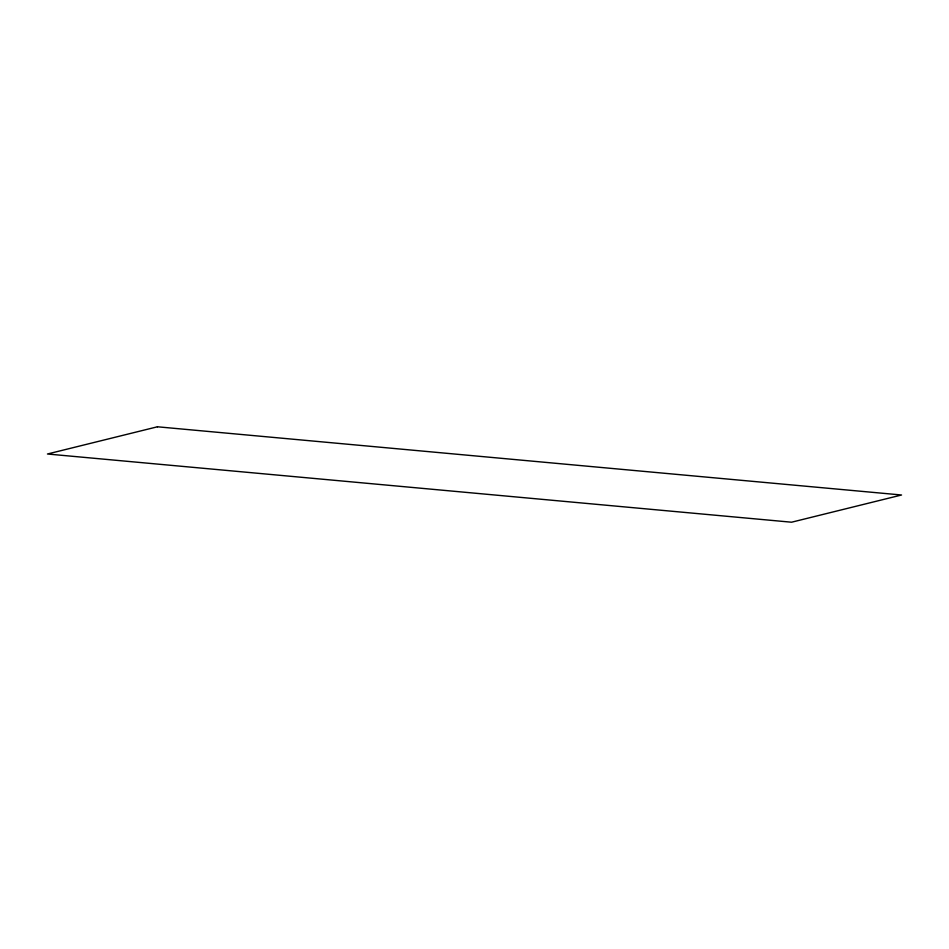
<?xml version="1.0" encoding="UTF-8"?>
<svg xmlns="http://www.w3.org/2000/svg" width="949" height="949" viewBox="0 0 949 949"><rect width="100%" height="100%" fill="white"/><g stroke="black" fill="none" stroke-linecap="round" stroke-linejoin="round"><path stroke-width="1.42" d="M157.439 426.789L47.45 454.002L791.561 522.211L901.55 494.998L157.439 426.789"/></g></svg>
